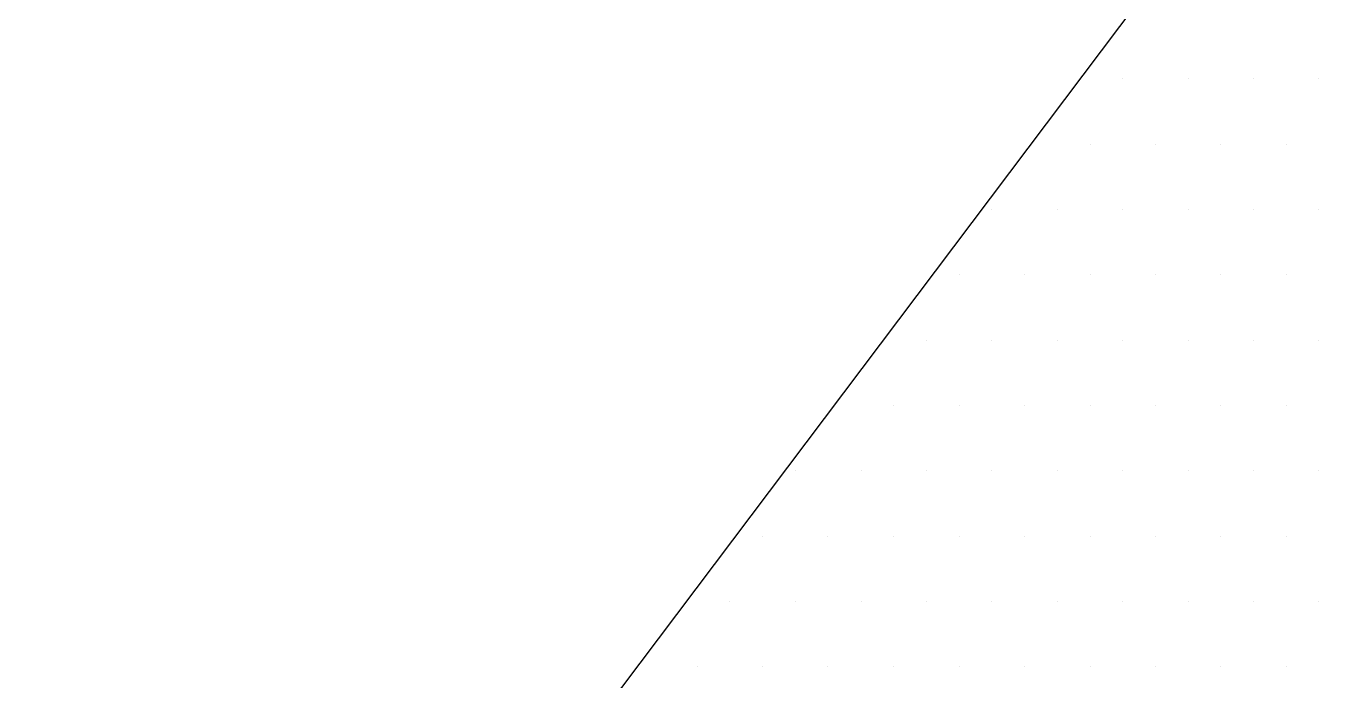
# Model space of a CAD drawing. Header units: metres. Extents: x 9606 to 9900, y 4805 to 4952.
# Drawn here: x 9867.4333 to 9867.802, y 4853.508 to 4853.6916 of the extents above; entities that cross this region are included whole.
import ezdxf

# ---------------------------------------------------------------- set-up
doc = ezdxf.new("R2010")
doc.units = ezdxf.units.M
doc.header["$LTSCALE"] = 2
doc.linetypes.add('CACHEX2', pattern=[0.75, 0.5, -0.25])
for name, color, linetype in [('CARTOUCHE', 7, 'Continuous'), ('LOGO', 4, 'Continuous'), ('rosace', 7, 'Continuous')]:
    doc.layers.add(name, color=color, linetype=linetype)

# ---------------------------------------------------------------- blocks, each defined once
blk = doc.blocks.new('A$C715108E3')
at = {"layer": 'LOGO', "color": 131}
for p, q in [((4.965, -7.7349), (4.965, -7.7349)), ((5.0242, -7.7349), (5.0242, -7.7349)), ((5.1164, -7.7349), (5.1164, -7.7349)), ((5.208, -7.7349), (5.208, -7.7349)), ((5.2993, -7.7349), (5.2993, -7.7349)), ((4.8958, -7.8275), (4.8958, -7.8275)), ((4.9788, -7.8275), (4.9788, -7.8275)), ((5.0705, -7.8275), (5.0705, -7.8275)), ((5.1621, -7.8275), (5.1621, -7.8275)), ((5.2538, -7.8275), (5.2538, -7.8275)), ((4.827, -7.919), (4.827, -7.919)), ((4.8413, -7.919), (4.8413, -7.919)), ((4.9329, -7.919), (4.9329, -7.919)), ((5.0242, -7.919), (5.0242, -7.919)), ((5.1164, -7.919), (5.1164, -7.919)), ((5.208, -7.919), (5.208, -7.919)), ((5.2993, -7.919), (5.2993, -7.919)), ((4.7579, -8.0102), (4.7579, -8.0102)), ((4.7952, -8.0102), (4.7952, -8.0102)), ((4.8868, -8.0102), (4.8868, -8.0102)), ((4.9788, -8.0102), (4.9788, -8.0102)), ((5.0705, -8.0102), (5.0705, -8.0102)), ((5.1621, -8.0102), (5.1621, -8.0102)), ((5.2538, -8.0102), (5.2538, -8.0102)), ((4.6887, -8.1026), (4.6887, -8.1026)), ((4.7492, -8.1026), (4.7492, -8.1026)), ((4.8413, -8.1026), (4.8413, -8.1026)), ((4.9329, -8.1026), (4.9329, -8.1026)), ((5.0242, -8.1026), (5.0242, -8.1026)), ((5.1164, -8.1026), (5.1164, -8.1026)), ((5.208, -8.1026), (5.208, -8.1026)), ((5.2993, -8.1026), (5.2993, -8.1026)), ((4.6197, -8.1941), (4.6197, -8.1941)), ((4.7035, -8.1941), (4.7035, -8.1941)), ((4.7952, -8.1941), (4.7952, -8.1941)), ((4.8868, -8.1941), (4.8868, -8.1941)), ((4.9788, -8.1941), (4.9788, -8.1941)), ((5.0705, -8.1941), (5.0705, -8.1941)), ((5.1621, -8.1941), (5.1621, -8.1941)), ((5.2538, -8.1941), (5.2538, -8.1941)), ((4.5506, -8.2855), (4.5506, -8.2855)), ((4.5659, -8.2855), (4.5659, -8.2855)), ((4.658, -8.2855), (4.658, -8.2855)), ((4.7492, -8.2855), (4.7492, -8.2855)), ((4.8413, -8.2855), (4.8413, -8.2855)), ((4.9329, -8.2855), (4.9329, -8.2855)), ((5.0242, -8.2855), (5.0242, -8.2855)), ((5.1164, -8.2855), (5.1164, -8.2855)), ((5.208, -8.2855), (5.208, -8.2855)), ((5.2993, -8.2855), (5.2993, -8.2855)), ((4.4814, -8.3777), (4.4814, -8.3777)), ((4.5202, -8.3777), (4.5202, -8.3777)), ((4.6115, -8.3777), (4.6115, -8.3777)), ((4.7035, -8.3777), (4.7035, -8.3777)), ((4.7952, -8.3777), (4.7952, -8.3777)), ((4.8868, -8.3777), (4.8868, -8.3777)), ((4.9788, -8.3777), (4.9788, -8.3777)), ((5.0705, -8.3777), (5.0705, -8.3777)), ((5.1621, -8.3777), (5.1621, -8.3777)), ((5.2538, -8.3777), (5.2538, -8.3777)), ((4.4125, -8.4692), (4.4125, -8.4692)), ((4.4739, -8.4692), (4.4739, -8.4692)), ((4.5659, -8.4692), (4.5659, -8.4692)), ((4.658, -8.4692), (4.658, -8.4692)), ((4.7492, -8.4692), (4.7492, -8.4692)), ((4.8413, -8.4692), (4.8413, -8.4692)), ((4.9329, -8.4692), (4.9329, -8.4692)), ((5.0242, -8.4692), (5.0242, -8.4692)), ((5.1164, -8.4692), (5.1164, -8.4692)), ((5.208, -8.4692), (5.208, -8.4692)), ((5.2993, -8.4692), (5.2993, -8.4692)), ((4.3433, -8.5607), (4.3433, -8.5607)), ((4.4282, -8.5607), (4.4282, -8.5607)), ((4.5202, -8.5607), (4.5202, -8.5607)), ((4.6115, -8.5607), (4.6115, -8.5607)), ((4.7035, -8.5607), (4.7035, -8.5607)), ((4.7952, -8.5607), (4.7952, -8.5607)), ((4.8868, -8.5607), (4.8868, -8.5607)), ((4.9788, -8.5607), (4.9788, -8.5607)), ((5.0705, -8.5607), (5.0705, -8.5607)), ((5.1621, -8.5607), (5.1621, -8.5607)), ((5.2538, -8.5607), (5.2538, -8.5607))]:
    blk.add_line(p, q, dxfattribs=at)
blk.add_lwpolyline([(0.2166, -18.8242), (-0.4061, -17.3082), (1.2857, -17.5115), (0.9202, -16.4826), (-0.461, -13.5406), (1.4536, -13.7453), (4.032, -19.4344), (5.206, -17.903), (3.3935, -13.9486), (6.3293, -14.2803), (6.4311, -12.6478), (3.5725, -12.29), (6.1505, -8.6671), (5.6155, -6.8715), (1.6586, -12.1279), (-1.9407, -12.0256)], dxfattribs=at)
blk = doc.blocks.new('A$C581E6685')
at = {"layer": 'rosace', "color": 32, "linetype": 'CACHEX2', "ltscale": 1.5}
blk.add_ellipse((-38.0538, 23.8138), major_axis=(-19.0311, -3.534), ratio=0.590567, dxfattribs=at)
at = {"layer": 'rosace', "color": 32}
blk.add_ellipse((-37.6144, 23.8499), major_axis=(-13.5768, -4.2839), ratio=0.791971, dxfattribs=at)
at = {"layer": 'CARTOUCHE'}
blk.add_blockref('A$C715108E3', (-31.6739, 36.3189), dxfattribs=at)

msp = doc.modelspace()

# ---------------------------------------------------------------- block references
at = {"layer": 'CARTOUCHE', "xscale": 0.2, "yscale": 0.2, "zscale": 0.2}
msp.add_blockref('A$C581E6685', (9873.0705, 4847.96026), dxfattribs=at)

doc.saveas('drawing.dxf')
